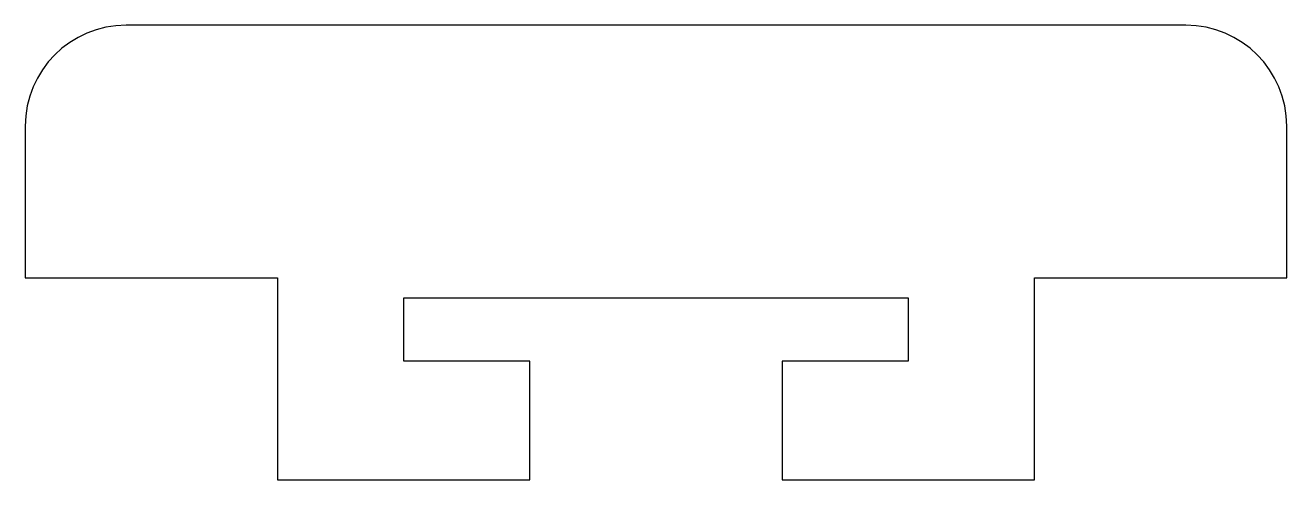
# Model space of a CAD drawing. Header units: inches. Extents: x 0.01 to 6.64, y 0 to 4.67.
# Drawn here: x 4.137 to 6.637, y 3.774 to 4.674 of the extents above; entities outside this region: 2.
import ezdxf

# ---------------------------------------------------------------- set-up
doc = ezdxf.new("R2010")
doc.units = ezdxf.units.IN
doc.header["$MEASUREMENT"] = 0
doc.styles.add('SLDTEXTSTYLE0', font='Arail.ttf')

msp = doc.modelspace()

# ---------------------------------------------------------------- linework, layer by layer
at = {"color": 7, "linetype": 'Continuous', "lineweight": 25}
for p, q in [((6.4369, 4.6743), (4.3369, 4.6743)), ((4.1369, 4.4743), (4.1369, 4.1743)), ((6.6369, 4.1743), (6.6369, 4.4743)), ((4.1369, 4.1743), (4.6369, 4.1743)), ((4.6369, 4.1743), (4.6369, 3.7743)), ((6.1369, 4.1743), (6.6369, 4.1743)), ((6.1369, 3.7743), (6.1369, 4.1743)), ((4.8869, 4.1343), (5.8869, 4.1343)), ((4.8869, 4.0093), (4.8869, 4.1343)), ((5.8869, 4.1343), (5.8869, 4.0093)), ((5.1369, 4.0093), (4.8869, 4.0093)), ((5.1369, 3.7743), (5.1369, 4.0093)), ((5.6369, 4.0093), (5.6369, 3.7743)), ((5.8869, 4.0093), (5.6369, 4.0093)), ((4.6369, 3.7743), (5.1369, 3.7743)), ((5.6369, 3.7743), (6.1369, 3.7743))]:
    msp.add_line(p, q, dxfattribs=at)
for centre, start, end in [((4.3369, 4.4743), 90, 180), ((6.4369, 4.4743), 0, 90)]:
    msp.add_arc(centre, 0.2, start, end, dxfattribs=at)

# ---------------------------------------------------------------- texts
at = {"color": 7, "linetype": 'Continuous', "char_height": 0.14705, "attachment_point": 1, "style": 'SLDTEXTSTYLE0'}
for s, insert in [('SOLIDWORKS Educational Product.', (0, 0.4101)), ('For Instructional Use Only.', (0, 0.1896))]:
    msp.add_mtext(s, dxfattribs=dict(at, insert=insert))

doc.saveas('drawing.dxf')
